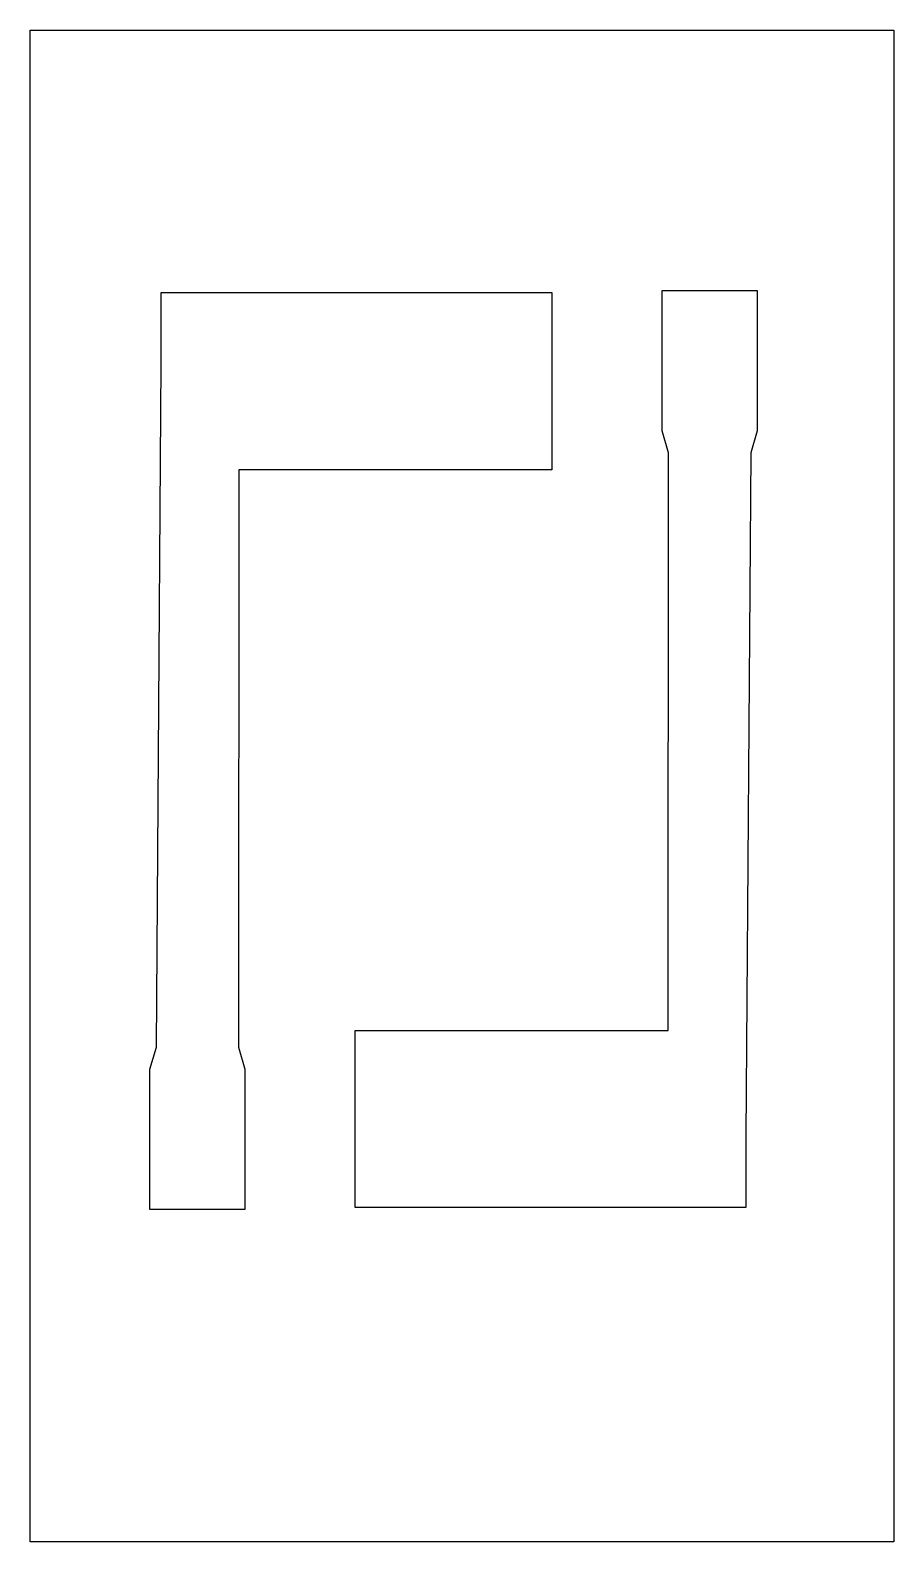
# Model space of a CAD drawing. Header units: inches. Extents: x 10.1 to 50.1, y 7.5 to 77.5.
import ezdxf

# ---------------------------------------------------------------- set-up
doc = ezdxf.new("R2010")
doc.units = ezdxf.units.IN
doc.header["$MEASUREMENT"] = 0
doc.layers.add('Outline', color=93, linetype='Continuous')

msp = doc.modelspace()

# ---------------------------------------------------------------- linework, layer by layer
at = {"layer": 'Outline'}
for p, q in [((10.08, 7.466), (10.08, 77.466)), ((10.08, 77.466), (50.08, 77.466)), ((50.08, 77.466), (50.08, 7.466)), ((16.149, 62.014), (16.149, 65.314)), ((16.149, 65.314), (34.249, 65.314)), ((34.249, 65.314), (34.249, 57.114)), ((39.352, 58.912), (39.352, 65.412)), ((39.352, 65.412), (43.752, 65.412)), ((43.752, 65.412), (43.752, 58.912)), ((15.924, 30.371), (16.149, 62.014)), ((39.652, 57.889), (39.352, 58.912)), ((43.752, 58.912), (43.452, 57.889)), ((39.627, 31.147), (39.652, 57.889)), ((43.452, 57.889), (43.227, 26.247)), ((19.749, 57.114), (19.724, 30.371)), ((34.249, 57.114), (19.749, 57.114)), ((25.127, 22.947), (25.127, 31.147)), ((25.127, 31.147), (39.627, 31.147)), ((15.624, 29.349), (15.924, 30.371)), ((19.724, 30.371), (20.024, 29.349)), ((15.624, 22.849), (15.624, 29.349)), ((20.024, 29.349), (20.024, 22.849)), ((43.227, 26.247), (43.227, 22.947)), ((20.024, 22.849), (15.624, 22.849)), ((43.227, 22.947), (25.127, 22.947)), ((50.08, 7.466), (10.08, 7.466))]:
    msp.add_line(p, q, dxfattribs=at)

doc.saveas('drawing.dxf')
